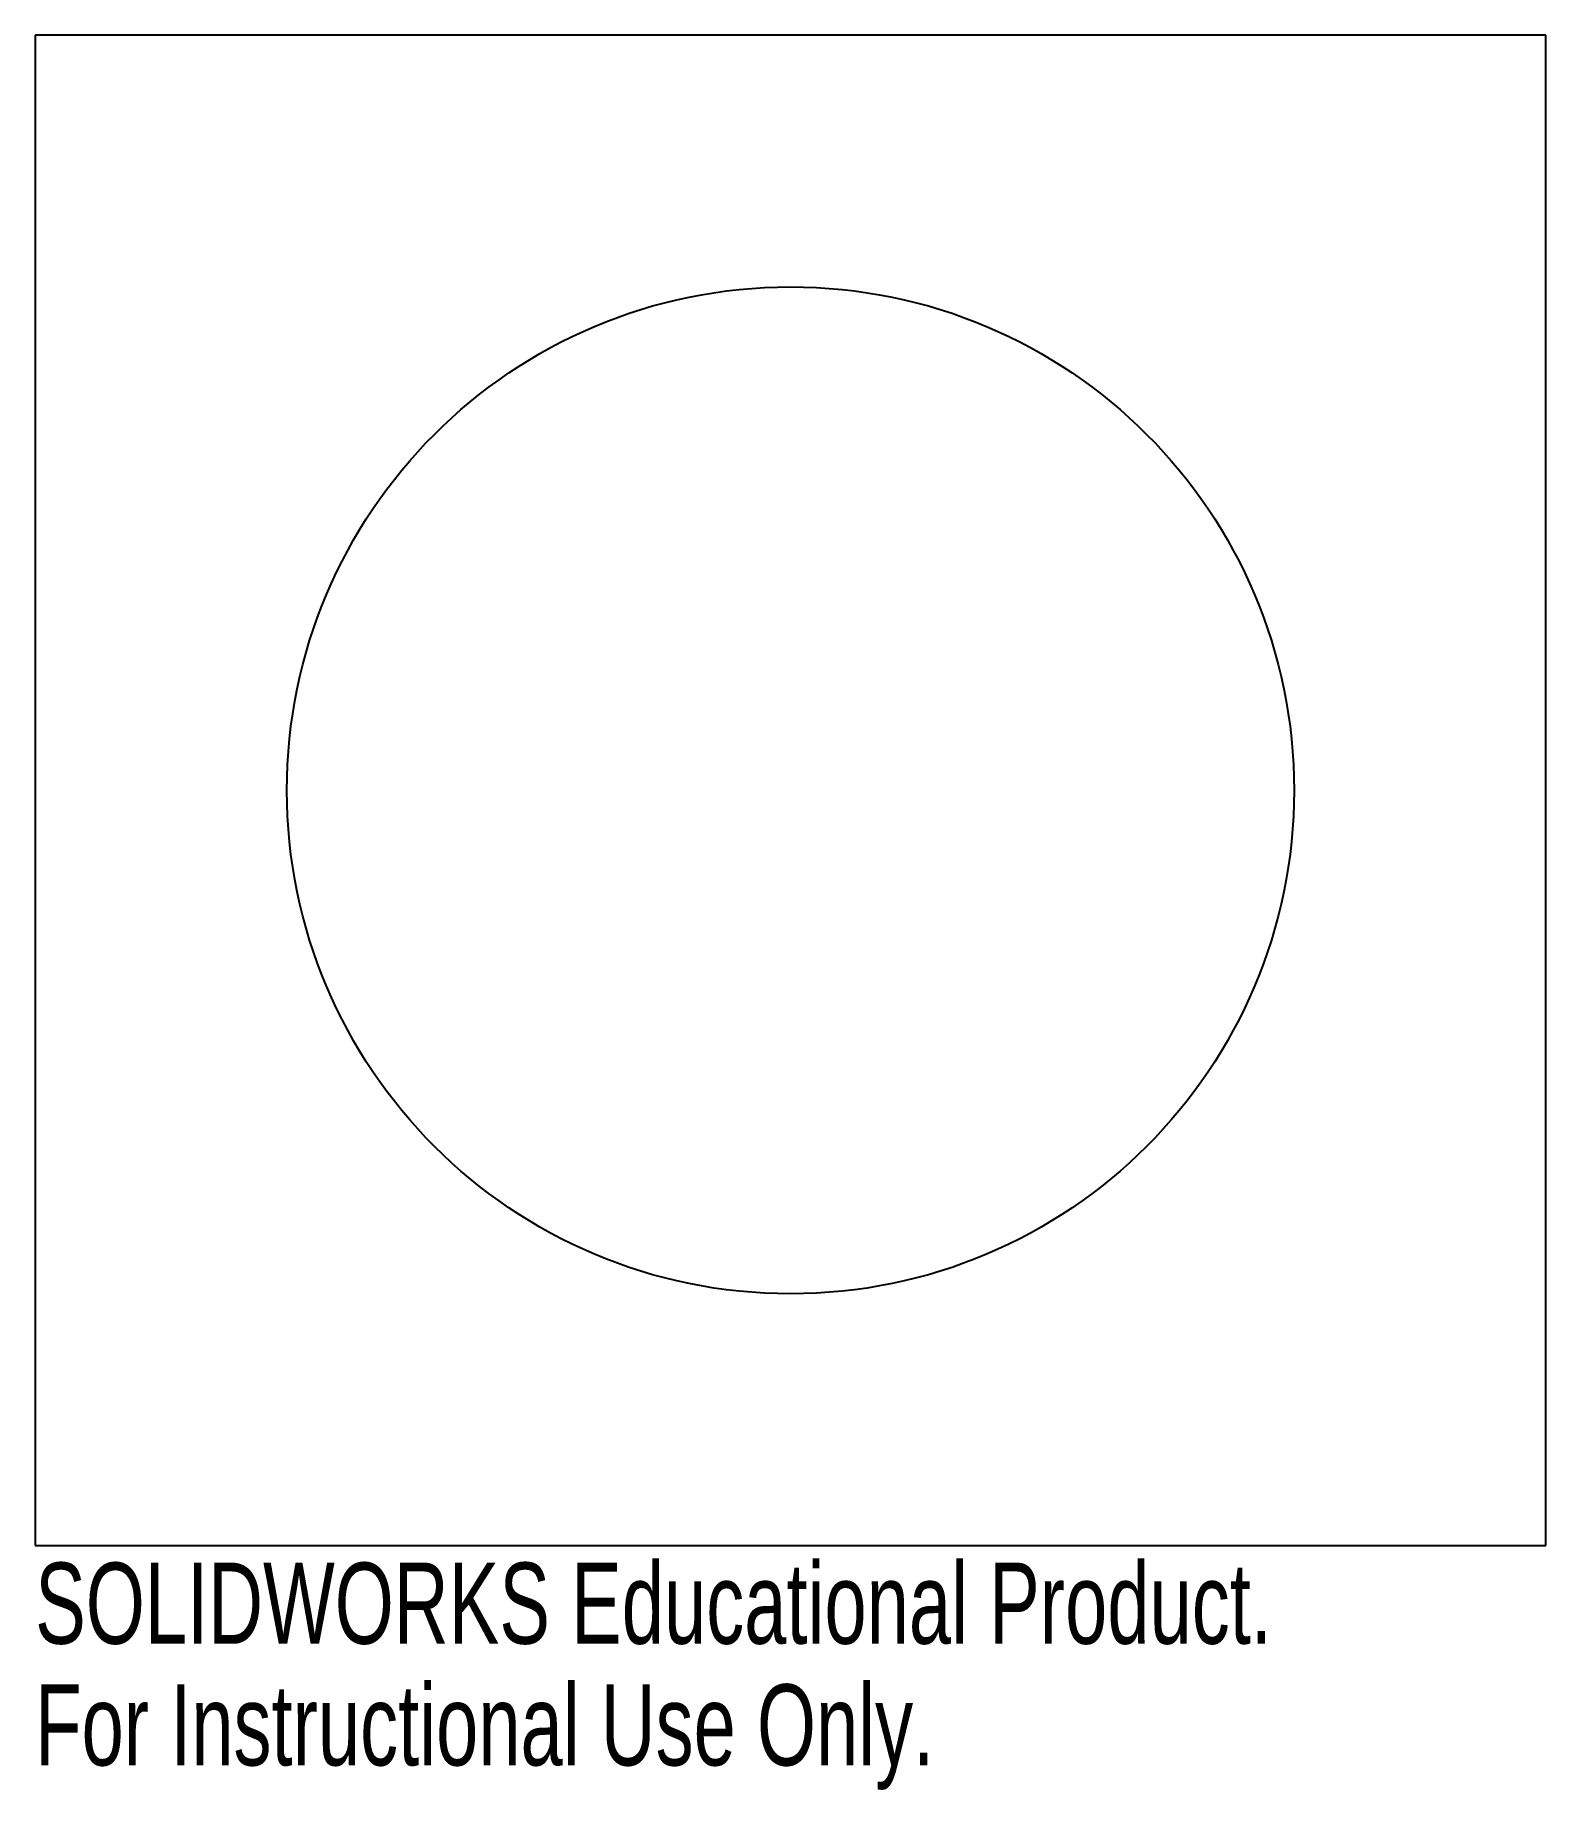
# Model space of a CAD drawing. Header units: millimetres. Extents: x -63 to 27, y -185 to -80.
import ezdxf

# ---------------------------------------------------------------- set-up
doc = ezdxf.new("R2010")
doc.units = ezdxf.units.MM
doc.styles.add('SLDTEXTSTYLE0', font='TXT', dxfattribs={"width": 0.7})

msp = doc.modelspace()

# ---------------------------------------------------------------- linework, layer by layer
at = {"color": 7, "linetype": 'Continuous', "lineweight": 25}
for p, q in [((-62.55, -80.26), (-62.55, -170.26)), ((27.45, -80.26), (-62.55, -80.26)), ((27.45, -170.26), (27.45, -80.26)), ((-62.55, -170.26), (27.45, -170.26))]:
    msp.add_line(p, q, dxfattribs=at)
msp.add_circle((-17.55, -125.26), 30, dxfattribs=at)

# ---------------------------------------------------------------- texts
at = {"color": 7, "linetype": 'Continuous', "char_height": 4.8336, "attachment_point": 1, "style": 'SLDTEXTSTYLE0'}
for s, insert in [('SOLIDWORKS Educational Product.', (-62.55, -171.28)), ('For Instructional Use Only.', (-62.55, -178.53))]:
    msp.add_mtext(s, dxfattribs=dict(at, insert=insert))

doc.saveas('drawing.dxf')
